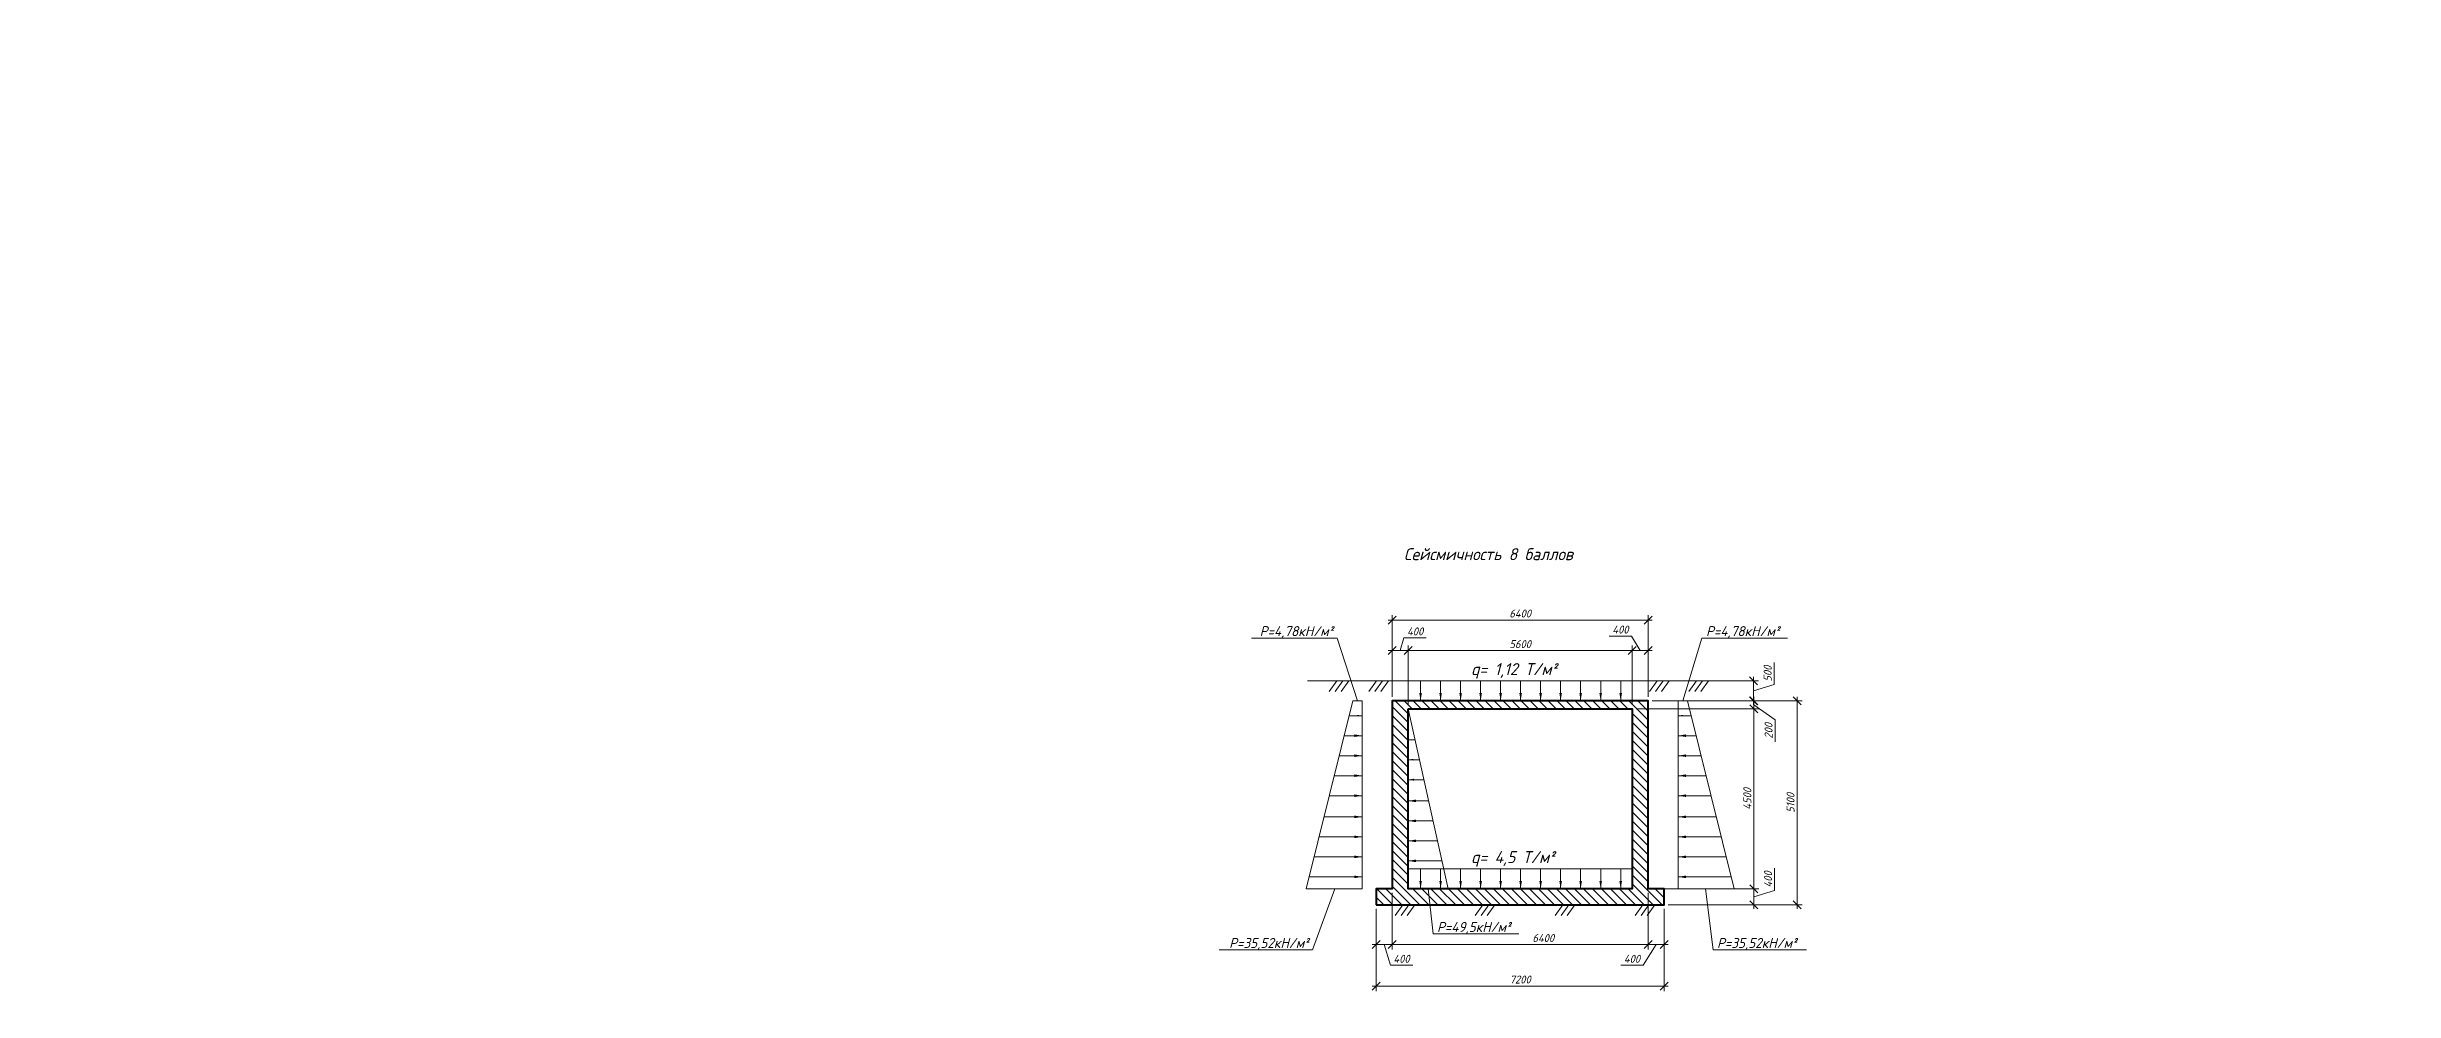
# Model space of a CAD drawing. Header units: millimetres. Extents: x 339888 to 1025294, y -263818 to -40540.
# Drawn here: x 339888 to 398544, y -184846 to -161241 of the extents above; entities that cross this region are included whole.
import ezdxf
from ezdxf import colors
from ezdxf.entities.mleader import LeaderData, LeaderLine
from ezdxf.math import Vec2, Vec3

# ---------------------------------------------------------------- set-up
doc = ezdxf.new("R2010")
doc.units = ezdxf.units.MM
doc.layers.get('0').update_dxf_attribs({"lineweight": 15})
for name, color, linetype, lineweight in [('0 @ 100', 7, 'Continuous', 15), ('Размеры', 250, 'Continuous', 18), ('Размеры @ 1', 250, 'Continuous', 18), ('Размеры @ 10', 250, 'Continuous', 18), ('Размеры @ 100', 250, 'Continuous', 18), ('Размеры @ 20', 250, 'Continuous', 18), ('Размеры @ 200', 250, 'Continuous', 18), ('Размеры @ 50', 250, 'Continuous', 18)]:
    doc.layers.add(name, color=color, linetype=linetype, lineweight=lineweight)
doc.styles.add('ГОСТ 2', font='GOST_Common Italic.ttf', dxfattribs={"height": 2})
doc.styles.add('ГОСТ 2.5', font='GOST_Common Italic.ttf', dxfattribs={"height": 2.5})
doc.styles.add('ГОСТ 3', font='GOST_Common Italic.ttf', dxfattribs={"height": 3})
doc.styles.add('Размерный 2', font='isocpeui.ttf', dxfattribs={"height": 2})
doc.dimstyles.new('ISO-25', dxfattribs={"dimtxt": 2, "dimasz": 1.8, "dimexe": 1, "dimexo": 2, "dimtad": 1, "dimdec": 0, "dimlfac": 100, "dimtxsty": 'Размерный 2', "dimblk": 'OBLIQUE', "dimcen": 2, "dimdle": 1, "dimclrd": 251, "dimclre": 251, "dimadec": 0, "dimazin": 0, "dimtfac": 1, "dimtdec": 0, "dimtmove": 0, "dimatfit": 3, "dimfxl": 1, "dimlwd": 15, "dimlwe": 15, "dimarcsym": 0})
doc.dimstyles.new('ГОСТ_2К', dxfattribs={"dimtxt": 2, "dimasz": 2, "dimexe": 1.25, "dimexo": 1, "dimtad": 1, "dimdec": 0, "dimtxsty": 'ГОСТ 2', "dimblk": 'OBLIQUE', "dimcen": -2.5, "dimdle": 1, "dimclrd": 251, "dimclre": 251, "dimclrt": 256, "dimadec": 1, "dimazin": 0, "dimtfac": 1, "dimtdec": 0, "dimtmove": 0, "dimatfit": 3, "dimfxl": 1, "dimlwd": 15, "dimlwe": 15, "dimarcsym": 1})

# ---------------------------------------------------------------- blocks, each defined once
blk = doc.blocks.new('_DotSmall')
at = {"color": 0, "linetype": 'ByBlock', "const_width": 0.5}
blk.add_lwpolyline([(-0.0625, 0, 1), (0.0625, 0, 1)], format="xyb", close=True, dxfattribs=at)
blk = doc.blocks.new('_Oblique')
at = {"color": 0, "linetype": 'ByBlock', "lineweight": -2}
blk.add_line((-0.5, -0.5), (0.5, 0.5), dxfattribs=at)
blk = doc.blocks.new('*D646')
at = {"color": 251, "lineweight": 15, "transparency": 16777216}
for p, q in [((382544, -182391), (382544, -177691)), ((379605, -177791), (382669, -177791)), ((380005, -182291), (382669, -182291))]:
    blk.add_line(p, q, dxfattribs=at)
at = {"layer": 'Defpoints', "color": 0, "lineweight": 15, "transparency": 16777216}
for p in [(379505, -177791), (382544, -177791), (379905, -182291)]:
    blk.add_point(p, dxfattribs=at)
at = {"color": 251, "lineweight": 15, "transparency": 16777216, "xscale": 200, "yscale": 200, "zscale": 200}
for p, rotation in [((382544, -177791), 90), ((382544, -182291), 270)]:
    blk.add_blockref('_Oblique', p, dxfattribs=dict(at, rotation=rotation))
at = {"lineweight": 15, "transparency": 16777216, "insert": (382382, -180041), "char_height": 200, "attachment_point": 5, "rotation": 90, "style": 'ГОСТ 2'}
blk.add_mtext('4500', dxfattribs=at)
blk = doc.blocks.new('*D647')
at = {"color": 251, "lineweight": 15, "transparency": 16777216}
for p, q in [((380005, -177591), (382669, -177591)), ((382544, -177891), (382544, -177491)), ((382544, -177691), (383076, -178065)), ((379605, -177791), (382669, -177791)), ((383076, -178065), (383076, -178614))]:
    blk.add_line(p, q, dxfattribs=at)
at = {"layer": 'Defpoints', "color": 0, "lineweight": 15, "transparency": 16777216}
for p in [(379905, -177591), (382544, -177591), (379505, -177791)]:
    blk.add_point(p, dxfattribs=at)
at = {"color": 251, "lineweight": 15, "transparency": 16777216, "xscale": 200, "yscale": 200, "zscale": 200}
for p, rotation in [((382544, -177591), 90), ((382544, -177791), 270)]:
    blk.add_blockref('_Oblique', p, dxfattribs=dict(at, rotation=rotation))
at = {"lineweight": 15, "transparency": 16777216, "insert": (382913, -178339), "char_height": 200, "attachment_point": 5, "rotation": 90, "style": 'ГОСТ 2'}
blk.add_mtext('200', dxfattribs=at)
blk = doc.blocks.new('*D648')
at = {"color": 251, "lineweight": 15, "transparency": 16777216}
for p, q in [((379846, -177091), (382659, -177091)), ((382534, -177691), (382534, -176991)), ((383053, -177185), (383053, -176635)), ((380005, -177591), (382659, -177591)), ((382534, -177341), (383053, -177185))]:
    blk.add_line(p, q, dxfattribs=at)
at = {"layer": 'Defpoints', "color": 0, "lineweight": 15, "transparency": 16777216}
for p in [(379746, -177091), (382534, -177091), (379905, -177591)]:
    blk.add_point(p, dxfattribs=at)
at = {"color": 251, "lineweight": 15, "transparency": 16777216, "xscale": 200, "yscale": 200, "zscale": 200}
for p, rotation in [((382534, -177091), 90), ((382534, -177591), 270)]:
    blk.add_blockref('_Oblique', p, dxfattribs=dict(at, rotation=rotation))
at = {"lineweight": 15, "transparency": 16777216, "insert": (382891, -176910), "char_height": 200, "attachment_point": 5, "rotation": 90, "style": 'ГОСТ 2'}
blk.add_mtext('500', dxfattribs=at)
blk = doc.blocks.new('*D649')
at = {"color": 251, "lineweight": 15, "transparency": 16777216}
for p, q in [((383063, -182335), (383063, -181775)), ((380405, -182291), (382669, -182291)), ((382544, -182191), (382544, -182791)), ((382544, -182491), (383063, -182335)), ((380405, -182691), (382669, -182691))]:
    blk.add_line(p, q, dxfattribs=at)
at = {"layer": 'Defpoints', "color": 0, "lineweight": 15, "transparency": 16777216}
for p in [(380305, -182291), (380305, -182691), (382544, -182691)]:
    blk.add_point(p, dxfattribs=at)
at = {"color": 251, "lineweight": 15, "transparency": 16777216, "xscale": 200, "yscale": 200, "zscale": 200}
for p, rotation in [((382544, -182291), 90), ((382544, -182691), 270)]:
    blk.add_blockref('_Oblique', p, dxfattribs=dict(at, rotation=rotation))
at = {"lineweight": 15, "transparency": 16777216, "insert": (382901, -182055), "char_height": 200, "attachment_point": 5, "rotation": 90, "style": 'ГОСТ 2'}
blk.add_mtext('400', dxfattribs=at)
blk = doc.blocks.new('*D650')
at = {"color": 251, "lineweight": 15, "transparency": 16777216}
for p, q in [((373805, -176335), (379605, -176335)), ((373905, -177691), (373905, -176210)), ((379505, -177691), (379505, -176210))]:
    blk.add_line(p, q, dxfattribs=at)
at = {"layer": 'Defpoints', "color": 0, "lineweight": 15, "transparency": 16777216}
for p in [(379505, -176335), (373905, -177791), (379505, -177791)]:
    blk.add_point(p, dxfattribs=at)
at = {"color": 251, "lineweight": 15, "transparency": 16777216, "xscale": 200, "yscale": 200, "zscale": 200, "rotation": 180}
blk.add_blockref('_Oblique', (373905, -176335), dxfattribs=at)
at = {"color": 251, "lineweight": 15, "transparency": 16777216, "xscale": 200, "yscale": 200, "zscale": 200}
blk.add_blockref('_Oblique', (379505, -176335), dxfattribs=at)
at = {"lineweight": 15, "transparency": 16777216, "insert": (376705, -176172), "char_height": 200, "attachment_point": 5, "style": 'ГОСТ 2'}
blk.add_mtext('5600', dxfattribs=at)
blk = doc.blocks.new('*D651')
at = {"color": 251, "lineweight": 15, "transparency": 16777216}
for p, q in [((379491, -175970), (378931, -175970)), ((379405, -176335), (380005, -176335)), ((379705, -176335), (379491, -175970)), ((379505, -177691), (379505, -176210)), ((379905, -177491), (379905, -176210))]:
    blk.add_line(p, q, dxfattribs=at)
at = {"layer": 'Defpoints', "color": 0, "lineweight": 15, "transparency": 16777216}
for p in [(379905, -176335), (379905, -177591), (379505, -177791)]:
    blk.add_point(p, dxfattribs=at)
at = {"color": 251, "lineweight": 15, "transparency": 16777216, "xscale": 200, "yscale": 200, "zscale": 200, "rotation": 180}
blk.add_blockref('_Oblique', (379505, -176335), dxfattribs=at)
at = {"color": 251, "lineweight": 15, "transparency": 16777216, "xscale": 200, "yscale": 200, "zscale": 200}
blk.add_blockref('_Oblique', (379905, -176335), dxfattribs=at)
at = {"lineweight": 15, "transparency": 16777216, "insert": (379211, -175808), "char_height": 200, "attachment_point": 5, "style": 'ГОСТ 2'}
blk.add_mtext('400', dxfattribs=at)
blk = doc.blocks.new('*D652')
at = {"color": 251, "lineweight": 15, "transparency": 16777216}
for p, q in [((374005, -176335), (373405, -176335)), ((373505, -177491), (373505, -176210)), ((373705, -176335), (373801, -176016)), ((373801, -176016), (374360, -176016)), ((373905, -177691), (373905, -176210))]:
    blk.add_line(p, q, dxfattribs=at)
at = {"layer": 'Defpoints', "color": 0, "lineweight": 15, "transparency": 16777216}
for p in [(373505, -176335), (373505, -177591), (373905, -177791)]:
    blk.add_point(p, dxfattribs=at)
at = {"color": 251, "lineweight": 15, "transparency": 16777216, "xscale": 200, "yscale": 200, "zscale": 200, "rotation": 180}
blk.add_blockref('_Oblique', (373505, -176335), dxfattribs=at)
at = {"color": 251, "lineweight": 15, "transparency": 16777216, "xscale": 200, "yscale": 200, "zscale": 200}
blk.add_blockref('_Oblique', (373905, -176335), dxfattribs=at)
at = {"lineweight": 15, "transparency": 16777216, "insert": (374080, -175854), "char_height": 200, "attachment_point": 5, "style": 'ГОСТ 2'}
blk.add_mtext('400', dxfattribs=at)
blk = doc.blocks.new('*D653')
at = {"color": 251, "lineweight": 15, "transparency": 16777216}
for p, q in [((373505, -182391), (373505, -183807)), ((379905, -182391), (379905, -183807)), ((373405, -183682), (380005, -183682))]:
    blk.add_line(p, q, dxfattribs=at)
at = {"layer": 'Defpoints', "color": 0, "lineweight": 15, "transparency": 16777216}
for p in [(373505, -182291), (379905, -182291), (379905, -183682)]:
    blk.add_point(p, dxfattribs=at)
at = {"color": 251, "lineweight": 15, "transparency": 16777216, "xscale": 200, "yscale": 200, "zscale": 200, "rotation": 180}
blk.add_blockref('_Oblique', (373505, -183682), dxfattribs=at)
at = {"color": 251, "lineweight": 15, "transparency": 16777216, "xscale": 200, "yscale": 200, "zscale": 200}
blk.add_blockref('_Oblique', (379905, -183682), dxfattribs=at)
at = {"lineweight": 15, "transparency": 16777216, "insert": (377282, -183520), "char_height": 200, "attachment_point": 5, "style": 'ГОСТ 2'}
blk.add_mtext('6400', dxfattribs=at)
blk = doc.blocks.new('*D654')
at = {"color": 251, "lineweight": 15, "transparency": 16777216}
for p, q in [((379905, -182391), (379905, -183807)), ((380305, -182791), (380305, -183807)), ((380105, -183682), (379779, -184201)), ((379805, -183682), (380405, -183682)), ((379779, -184201), (379219, -184201))]:
    blk.add_line(p, q, dxfattribs=at)
at = {"layer": 'Defpoints', "color": 0, "lineweight": 15, "transparency": 16777216}
for p in [(379905, -182291), (380305, -182691), (380305, -183682)]:
    blk.add_point(p, dxfattribs=at)
at = {"color": 251, "lineweight": 15, "transparency": 16777216, "xscale": 200, "yscale": 200, "zscale": 200, "rotation": 180}
blk.add_blockref('_Oblique', (379905, -183682), dxfattribs=at)
at = {"color": 251, "lineweight": 15, "transparency": 16777216, "xscale": 200, "yscale": 200, "zscale": 200}
blk.add_blockref('_Oblique', (380305, -183682), dxfattribs=at)
at = {"lineweight": 15, "transparency": 16777216, "insert": (379499, -184039), "char_height": 200, "attachment_point": 5, "style": 'ГОСТ 2'}
blk.add_mtext('400', dxfattribs=at)
blk = doc.blocks.new('*D655')
at = {"color": 251, "lineweight": 15, "transparency": 16777216}
for p, q in [((373505, -182391), (373505, -183807)), ((373105, -182791), (373105, -183807)), ((373605, -183682), (373005, -183682)), ((373305, -183682), (373461, -184201)), ((373461, -184201), (374020, -184201))]:
    blk.add_line(p, q, dxfattribs=at)
at = {"layer": 'Defpoints', "color": 0, "lineweight": 15, "transparency": 16777216}
for p in [(373505, -182291), (373105, -182691), (373105, -183682)]:
    blk.add_point(p, dxfattribs=at)
at = {"color": 251, "lineweight": 15, "transparency": 16777216, "xscale": 200, "yscale": 200, "zscale": 200, "rotation": 180}
blk.add_blockref('_Oblique', (373105, -183682), dxfattribs=at)
at = {"color": 251, "lineweight": 15, "transparency": 16777216, "xscale": 200, "yscale": 200, "zscale": 200}
blk.add_blockref('_Oblique', (373505, -183682), dxfattribs=at)
at = {"lineweight": 15, "transparency": 16777216, "insert": (373740, -184039), "char_height": 200, "attachment_point": 5, "style": 'ГОСТ 2'}
blk.add_mtext('400', dxfattribs=at)
blk = doc.blocks.new('*D656')
at = {"color": 251, "lineweight": 15, "transparency": 16777216}
for p, q in [((373105, -182791), (373105, -184846)), ((380305, -182791), (380305, -184846)), ((373005, -184721), (380405, -184721))]:
    blk.add_line(p, q, dxfattribs=at)
at = {"layer": 'Defpoints', "color": 0, "lineweight": 15, "transparency": 16777216}
for p in [(373105, -182691), (380305, -182691), (380305, -184721)]:
    blk.add_point(p, dxfattribs=at)
at = {"color": 251, "lineweight": 15, "transparency": 16777216, "xscale": 200, "yscale": 200, "zscale": 200, "rotation": 180}
blk.add_blockref('_Oblique', (373105, -184721), dxfattribs=at)
at = {"color": 251, "lineweight": 15, "transparency": 16777216, "xscale": 200, "yscale": 200, "zscale": 200}
blk.add_blockref('_Oblique', (380305, -184721), dxfattribs=at)
at = {"lineweight": 15, "transparency": 16777216, "insert": (376705, -184557), "char_height": 200, "attachment_point": 5, "style": 'ГОСТ 2'}
blk.add_mtext('7200', dxfattribs=at)
blk = doc.blocks.new('*D657')
at = {"color": 251, "lineweight": 15, "transparency": 16777216}
for p, q in [((373405, -175570), (380005, -175570)), ((373505, -177491), (373505, -175445)), ((379905, -177491), (379905, -175445))]:
    blk.add_line(p, q, dxfattribs=at)
at = {"layer": 'Defpoints', "color": 0, "lineweight": 15, "transparency": 16777216}
for p in [(379905, -175570), (373505, -177591), (379905, -177591)]:
    blk.add_point(p, dxfattribs=at)
at = {"color": 251, "lineweight": 15, "transparency": 16777216, "xscale": 200, "yscale": 200, "zscale": 200, "rotation": 180}
blk.add_blockref('_Oblique', (373505, -175570), dxfattribs=at)
at = {"color": 251, "lineweight": 15, "transparency": 16777216, "xscale": 200, "yscale": 200, "zscale": 200}
blk.add_blockref('_Oblique', (379905, -175570), dxfattribs=at)
at = {"lineweight": 15, "transparency": 16777216, "insert": (376705, -175407), "char_height": 200, "attachment_point": 5, "style": 'ГОСТ 2'}
blk.add_mtext('6400', dxfattribs=at)
blk = doc.blocks.new('*D658')
at = {"color": 251, "lineweight": 15, "transparency": 16777216}
for p, q in [((380753, -177591), (383750, -177591)), ((383625, -182791), (383625, -177491)), ((380405, -182691), (383750, -182691))]:
    blk.add_line(p, q, dxfattribs=at)
at = {"layer": 'Defpoints', "color": 0, "lineweight": 15, "transparency": 16777216}
for p in [(380653, -177591), (383625, -177591), (380305, -182691)]:
    blk.add_point(p, dxfattribs=at)
at = {"color": 251, "lineweight": 15, "transparency": 16777216, "xscale": 200, "yscale": 200, "zscale": 200}
for p, rotation in [((383625, -177591), 90), ((383625, -182691), 270)]:
    blk.add_blockref('_Oblique', p, dxfattribs=dict(at, rotation=rotation))
at = {"lineweight": 15, "transparency": 16777216, "insert": (383462, -180141), "char_height": 200, "attachment_point": 5, "rotation": 90, "style": 'ГОСТ 2'}
blk.add_mtext('5100', dxfattribs=at)
blk = doc.blocks.new('_None')
blk = doc.blocks.new('*U998')
at = {"layer": 'Размеры @ 1', "lineweight": 15, "true_color": 0x636466}
h = blk.add_hatch(dxfattribs=at)
h.set_pattern_fill('ANSI31', color=251, scale=50, angle=90)
h.paths.add_polyline_path([(373505, -182291), (373105, -182291), (373105, -182691), (380305, -182691), (380305, -182291), (379905, -182291), (379905, -177791), (379905, -177591), (373505, -177591), (373505, -177791)])
h.paths.add_polyline_path([(373905, -177791), (379505, -177791), (379505, -182291), (373905, -182291)], flags=16)
h.paths.add_polyline_path([(375400, -181272), (377790, -181272), (377790, -181812), (375400, -181812)], flags=8)
at = {"layer": 'Размеры @ 10', "lineweight": 15, "true_color": 0x636466}
h = blk.add_hatch(dxfattribs=at)
h.set_pattern_fill('ANSI31', color=251, scale=50, angle=90)
h.paths.add_polyline_path([(373505, -182291), (373105, -182291), (373105, -182691), (380305, -182691), (380305, -182291), (379905, -182291), (379905, -177791), (379905, -177591), (373505, -177591), (373505, -177791)])
h.paths.add_polyline_path([(373905, -177791), (379505, -177791), (379505, -182291), (373905, -182291)], flags=16)
h.paths.add_polyline_path([(375400, -181272), (377790, -181272), (377790, -181812), (375400, -181812)], flags=8)
at = {"layer": 'Размеры @ 100', "lineweight": 15, "true_color": 0x636466}
h = blk.add_hatch(dxfattribs=at)
h.set_pattern_fill('ANSI31', color=251, scale=50, angle=90)
h.paths.add_polyline_path([(373505, -182291), (373105, -182291), (373105, -182691), (380305, -182691), (380305, -182291), (379905, -182291), (379905, -177791), (379905, -177591), (373505, -177591), (373505, -177791)])
h.paths.add_polyline_path([(373905, -177791), (379505, -177791), (379505, -182291), (373905, -182291)], flags=16)
h.paths.add_polyline_path([(375400, -181272), (377790, -181272), (377790, -181812), (375400, -181812)], flags=8)
at = {"layer": 'Размеры @ 20', "lineweight": 15, "true_color": 0x636466}
h = blk.add_hatch(dxfattribs=at)
h.set_pattern_fill('ANSI31', color=251, scale=50, angle=90)
h.paths.add_polyline_path([(373505, -182291), (373105, -182291), (373105, -182691), (380305, -182691), (380305, -182291), (379905, -182291), (379905, -177791), (379905, -177591), (373505, -177591), (373505, -177791)])
h.paths.add_polyline_path([(373905, -177791), (379505, -177791), (379505, -182291), (373905, -182291)], flags=16)
h.paths.add_polyline_path([(375400, -181272), (377790, -181272), (377790, -181812), (375400, -181812)], flags=8)
at = {"layer": 'Размеры @ 200', "lineweight": 15, "true_color": 0x636466}
h = blk.add_hatch(dxfattribs=at)
h.set_pattern_fill('ANSI31', color=251, scale=50, angle=90)
h.paths.add_polyline_path([(373505, -182291), (373105, -182291), (373105, -182691), (380305, -182691), (380305, -182291), (379905, -182291), (379905, -177791), (379905, -177591), (373505, -177591), (373505, -177791)])
h.paths.add_polyline_path([(373905, -177791), (379505, -177791), (379505, -182291), (373905, -182291)], flags=16)
h.paths.add_polyline_path([(375400, -181272), (377790, -181272), (377790, -181812), (375400, -181812)], flags=8)
at = {"layer": 'Размеры @ 50', "lineweight": 15, "true_color": 0x636466}
h = blk.add_hatch(dxfattribs=at)
h.set_pattern_fill('ANSI31', color=251, scale=50, angle=90)
h.paths.add_polyline_path([(373505, -182291), (373105, -182291), (373105, -182691), (380305, -182691), (380305, -182291), (379905, -182291), (379905, -177791), (379905, -177591), (373505, -177591), (373505, -177791)])
h.paths.add_polyline_path([(373905, -177791), (379505, -177791), (379505, -182291), (373905, -182291)], flags=16)
h.paths.add_polyline_path([(375400, -181272), (377790, -181272), (377790, -181812), (375400, -181812)], flags=8)

msp = doc.modelspace()

# ---------------------------------------------------------------- linework, layer by layer
at = {"layer": 'Размеры', "lineweight": 15}
for p, q in [((371387.97324, -177090.81207), (381181.49438, -177090.81207)), ((372125.95306, -177090.81207), (371934.89638, -177352.8698)), ((372275.95306, -177090.81207), (372084.89638, -177352.8698)), ((372425.95306, -177090.81207), (372234.89638, -177352.8698)), ((373110.63435, -177090.81207), (372919.57767, -177352.8698)), ((373260.63435, -177090.81207), (373069.57767, -177352.8698)), ((373410.63435, -177090.81207), (373219.57767, -177352.8698)), ((373904.99705, -177090.81207), (379504.99705, -177090.81207)), ((380125.95306, -177090.81207), (379934.89638, -177352.8698)), ((380275.95306, -177090.81207), (380084.89638, -177352.8698)), ((380425.95306, -177090.81207), (380234.89638, -177352.8698)), ((381110.63435, -177090.81207), (380919.57767, -177352.8698)), ((381260.63435, -177090.81207), (381069.57767, -177352.8698)), ((381410.63435, -177090.81207), (381219.57767, -177352.8698)), ((373904.99705, -181790.81207), (379504.99705, -181790.81207)), ((373772.30044, -182690.81207), (373581.24375, -182952.8698)), ((373922.30044, -182690.81207), (373731.24375, -182952.8698)), ((374072.30044, -182690.81207), (373881.24375, -182952.8698)), ((375772.30044, -182690.81207), (375581.24375, -182952.8698)), ((375922.30044, -182690.81207), (375731.24375, -182952.8698)), ((376072.30044, -182690.81207), (375881.24375, -182952.8698)), ((377772.30044, -182690.81207), (377581.24375, -182952.8698)), ((377922.30044, -182690.81207), (377731.24375, -182952.8698)), ((378072.30044, -182690.81207), (377881.24375, -182952.8698)), ((379772.30044, -182690.81207), (379581.24375, -182952.8698)), ((379922.30044, -182690.81207), (379731.24375, -182952.8698)), ((380072.30044, -182690.81207), (379881.24375, -182952.8698))]:
    msp.add_line(p, q, dxfattribs=at)
for points in [[(372757.24063, -177590.81207), (372757.24063, -182290.81207), (371354.64221, -182290.81207), (372520.87133, -177590.81207), (372757.24063, -177590.81207)], [(380652.75347, -177590.81207), (380652.75347, -182290.81207), (382055.3519, -182290.81207), (380889.12277, -177590.81207), (380652.75347, -177590.81207)], [(373904.99705, -177790.81207), (373904.99705, -182290.81207), (374904.99705, -182290.81207), (373904.99705, -177790.81207)]]:
    msp.add_lwpolyline(points, dxfattribs=at)
at = {"layer": 'Размеры', "lineweight": 40}
for points in [[(373104.99705, -182690.81207), (380304.99705, -182690.81207), (380304.99705, -182290.81207), (379904.99705, -182290.81207), (379904.99705, -177790.81207), (379904.99705, -177590.81207), (373504.99705, -177590.81207), (373504.99705, -177790.81207), (373504.99705, -182290.81207), (373104.99705, -182290.81207), (373104.99705, -182690.81207)], [(373904.99705, -177790.81207), (379504.99705, -177790.81207), (379504.99705, -182290.81207), (373904.99705, -182290.81207), (373904.99705, -177790.81207)]]:
    msp.add_lwpolyline(points, close=True, dxfattribs=at)

# ---------------------------------------------------------------- block references
at = {"layer": 'Размеры', "color": 1, "lineweight": 60}
msp.add_blockref('*U998', (0, 0), dxfattribs=at)

# ---------------------------------------------------------------- texts
at = {"layer": 'Размеры @ 100', "lineweight": 15, "char_height": 300, "attachment_point": 1, "style": 'ГОСТ 3'}
for s, width, insert in [('Сейсмичность 8 баллов', 5064.265323, (373799.37251, -173772.84402)), ('q= 1,12 Т/м²', 2352.7574857, (375475.26906, -176646.71955)), ('q= 4,5 Т/м²', 2507.2749633, (375475.26906, -181346.71955))]:
    msp.add_mtext_dynamic_manual_height_columns(s, width=width, gutter_width=1500, heights=[0], dxfattribs=dict(at, insert=insert))

# ---------------------------------------------------------------- dimensions: what is measured, and where the dimension line sits
at = {"layer": '0 @ 100', "lineweight": 15}
for base, p1, p2, override, picture, middle in [((379904.99705, -175569.74263), (373504.99705, -177590.81207), (379904.99705, -177590.81207), {"dimscale": 100, "dimtix": 0, "dimtofl": 1, "dimtmove": 0, "dimatfit": 3}, '*D657', (376704.99705, -175407.24263)), ((373504.99705, -176334.78712), (373904.99705, -177790.81207), (373504.99705, -177590.81207), {"dimscale": 100, "dimtix": 0, "dimtofl": 1, "dimtmove": 1, "dimatfit": 3}, '*D652', (373863.12205, -175853.53712)), ((379504.99705, -176334.78712), (373904.99705, -177790.81207), (379504.99705, -177790.81207), {"dimscale": 100, "dimtix": 0, "dimtofl": 1, "dimtmove": 0, "dimatfit": 3}, '*D650', (376704.99705, -176172.28712)), ((373104.99705, -183682.47741), (373504.99705, -182290.81207), (373104.99705, -182690.81207), {"dimscale": 100, "dimtix": 0, "dimtofl": 1, "dimtmove": 1, "dimatfit": 3}, '*D655', (373523.12205, -184038.72741)), ((380304.99705, -184720.99292), (373104.99705, -182690.81207), (380304.99705, -182690.81207), {"dimscale": 100, "dimtix": 0, "dimtofl": 1, "dimtmove": 0, "dimatfit": 3}, '*D656', (376704.99705, -184557.20504))]:
    dim = msp.add_linear_dim(base=base, p1=p1, p2=p2, dimstyle='ГОСТ_2К', override=override, dxfattribs=at)
    dim.commit()
    dim.dimension.update_dxf_attribs({"geometry": picture, "text_midpoint": middle})
for base, p1, p2, override, picture, middle in [((379904.99705, -176334.78712), (379504.99705, -177790.81207), (379904.99705, -177590.81207), {"dimscale": 100, "dimtix": 0, "dimtofl": 1, "dimtmove": 1, "dimatfit": 3}, '*D651', (379428.01205, -175970.1245)), ((379904.99705, -183682.47741), (373504.99705, -182290.81207), (379904.99705, -182290.81207), {"dimscale": 100, "dimtix": 0, "dimtofl": 1, "dimtmove": 0, "dimatfit": 3}, '*D653', (377281.64088, -183682.47741)), ((380304.99705, -183682.47741), (379904.99705, -182290.81207), (380304.99705, -182690.81207), {"dimscale": 100, "dimtix": 0, "dimtofl": 1, "dimtmove": 1, "dimatfit": 3}, '*D654', (379716.6638, -184201.22741))]:
    dim = msp.add_linear_dim(base=base, p1=p1, p2=p2, dimstyle='ГОСТ_2К', override=override, dxfattribs=at)
    dim.commit()
    dim.dimension.update_dxf_attribs({"geometry": picture, "text_midpoint": middle, "dimtype": 160})
for base, p1, p2, override, picture, middle in [((382534.36732, -177090.81207), (379904.99705, -177590.81207), (379746.46041, -177090.81207), {"dimscale": 100, "dimtix": 0, "dimtofl": 1, "dimtmove": 1, "dimatfit": 3}, '*D648', (382890.61732, -177122.68707)), ((382544.39887, -177790.81207), (379904.99705, -182290.81207), (379504.99705, -177790.81207), {"dimscale": 100, "dimtix": 0, "dimtofl": 1, "dimtmove": 0, "dimatfit": 3}, '*D646', (382381.89887, -180040.81207)), ((383624.55529, -177590.81207), (380304.99705, -182690.81207), (380652.75347, -177590.81207), {"dimscale": 100, "dimtix": 0, "dimtofl": 1, "dimtmove": 0, "dimatfit": 3}, '*D658', (383462.05529, -180140.81207)), ((382544.39887, -182690.81207), (380304.99705, -182290.81207), (380304.99705, -182690.81207), {"dimscale": 100, "dimtix": 0, "dimtofl": 1, "dimtmove": 1, "dimatfit": 3}, '*D649', (382900.64887, -182272.68707))]:
    dim = msp.add_linear_dim(base=base, p1=p1, p2=p2, angle=90, dimstyle='ГОСТ_2К', override=override, dxfattribs=at)
    dim.commit()
    dim.dimension.update_dxf_attribs({"geometry": picture, "text_midpoint": middle})
dim = msp.add_linear_dim(base=(382544.39887, -177590.81207), p1=(379504.99705, -177790.81207), p2=(379904.99705, -177590.81207), angle=90, dimstyle='ГОСТ_2К', override={"dimscale": 100, "dimtix": 0, "dimtofl": 1, "dimtmove": 1, "dimatfit": 3}, dxfattribs=at)
dim.commit()
dim.dimension.update_dxf_attribs({"geometry": '*D647', "text_midpoint": (383075.98521, -178127.05122), "dimtype": 160})

# ---------------------------------------------------------------- leaders
at = {"ltscale": 0.5}
for points, override in [([(374216.8738, -177590.81207), (374216.8738, -177090.81314)], {"dimasz": 200, "dimgap": 0.625, "dimtad": 0}), ([(374716.8738, -177590.81207), (374716.8738, -177090.81314)], {"dimasz": 200, "dimgap": 0.625, "dimtad": 0}), ([(375216.8738, -177590.81101), (375216.8738, -177090.81207)], {"dimasz": 200, "dimgap": 0.625, "dimtad": 0}), ([(375716.8738, -177590.81207), (375716.8738, -177090.81314)], {"dimasz": 200, "dimgap": 0.625, "dimtad": 0}), ([(376216.8738, -177590.81101), (376216.8738, -177090.81207)], {"dimasz": 200, "dimgap": 0.625, "dimtad": 0}), ([(376716.8738, -177590.81101), (376716.8738, -177090.81207)], {"dimasz": 200, "dimgap": 0.625, "dimtad": 0}), ([(377216.8738, -177590.81101), (377216.8738, -177090.81207)], {"dimasz": 200, "dimgap": 0.625, "dimtad": 0}), ([(377716.8738, -177590.81101), (377716.8738, -177090.81207)], {"dimasz": 200, "dimgap": 0.625, "dimtad": 0}), ([(378216.8738, -177590.81207), (378216.8738, -177090.81314)], {"dimasz": 200, "dimgap": 0.625, "dimtad": 0}), ([(378716.8738, -177590.81207), (378716.8738, -177090.81314)], {"dimasz": 200, "dimgap": 0.625, "dimtad": 0}), ([(379216.8738, -177590.81207), (379216.8738, -177090.81314)], {"dimasz": 200, "dimgap": 0.625, "dimtad": 0}), ([(372757.2417, -177961.33694), (372429.06612, -177961.33694)], {"dimasz": 120, "dimgap": 0.625, "dimtad": 0}), ([(380652.75241, -177961.33694), (380980.92798, -177961.33694)], {"dimasz": 120, "dimgap": 0.625, "dimtad": 0}), ([(380652.75241, -177961.33694), (380980.92798, -177961.33694)], {"dimasz": 120, "dimgap": 0.625, "dimtad": 0}), ([(372757.24063, -178461.33694), (372305.18076, -178461.33694)], {"dimasz": 200, "dimgap": 0.625, "dimtad": 0}), ([(373904.99705, -178561.33694), (374076.2248, -178561.33694)], {"dimasz": 80, "dimgap": 0.625, "dimtad": 0}), ([(380652.75347, -178461.33694), (381104.81335, -178461.33694)], {"dimasz": 200, "dimgap": 0.625, "dimtad": 0}), ([(372757.2417, -179461.33694), (372057.41003, -179461.33694)], {"dimasz": 200, "dimgap": 0.625, "dimtad": 0}), ([(372757.2417, -178961.33694), (372181.29539, -178961.33694)], {"dimasz": 200, "dimgap": 0.625, "dimtad": 0}), ([(373904.99599, -179061.33694), (374187.33591, -179061.33694)], {"dimasz": 130, "dimgap": 0.625, "dimtad": 0}), ([(380652.75241, -178961.33694), (381228.69871, -178961.33694)], {"dimasz": 200, "dimgap": 0.625, "dimtad": 0}), ([(380652.75241, -179461.33694), (381352.58407, -179461.33694)], {"dimasz": 200, "dimgap": 0.625, "dimtad": 0}), ([(372757.24063, -179961.33694), (371933.52467, -179961.33694)], {"dimasz": 200, "dimgap": 0.625, "dimtad": 0}), ([(373904.99599, -180090.81207), (374416.10816, -180090.81207)], {"dimasz": 200, "dimgap": 0.625, "dimtad": 0}), ([(373904.99705, -179561.33694), (374298.44702, -179561.33694)], {"dimasz": 150, "dimgap": 0.625, "dimtad": 0}), ([(380652.75347, -179961.33694), (381476.46944, -179961.33694)], {"dimasz": 200, "dimgap": 0.625, "dimtad": 0}), ([(372757.2417, -180490.81207), (371802.33623, -180490.81207)], {"dimasz": 200, "dimgap": 0.625, "dimtad": 0}), ([(373904.99599, -180590.81207), (374527.21927, -180590.81207)], {"dimasz": 200, "dimgap": 0.625, "dimtad": 0}), ([(380652.75241, -180490.81207), (381607.65787, -180490.81207)], {"dimasz": 200, "dimgap": 0.625, "dimtad": 0}), ([(372757.2417, -180990.81207), (371678.45087, -180990.81207)], {"dimasz": 200, "dimgap": 0.625, "dimtad": 0}), ([(373904.99705, -181090.81207), (374638.33038, -181090.81207)], {"dimasz": 200, "dimgap": 0.625, "dimtad": 0}), ([(380652.75241, -180990.81207), (381731.54324, -180990.81207)], {"dimasz": 200, "dimgap": 0.625, "dimtad": 0}), ([(372757.24063, -181490.81207), (371554.5655, -181490.81207)], {"dimasz": 200, "dimgap": 0.625, "dimtad": 0}), ([(373904.99599, -181590.81207), (374749.4415, -181590.81207)], {"dimasz": 200, "dimgap": 0.625, "dimtad": 0}), ([(374216.8738, -182290.81207), (374216.8738, -181790.81314)], {"dimasz": 200, "dimgap": 0.625, "dimtad": 0}), ([(374716.8738, -182290.81207), (374716.8738, -181790.81314)], {"dimasz": 200, "dimgap": 0.625, "dimtad": 0}), ([(375216.8738, -182290.81101), (375216.8738, -181790.81207)], {"dimasz": 200, "dimgap": 0.625, "dimtad": 0}), ([(375716.8738, -182290.81207), (375716.8738, -181790.81314)], {"dimasz": 200, "dimgap": 0.625, "dimtad": 0}), ([(376216.8738, -182290.81101), (376216.8738, -181790.81207)], {"dimasz": 200, "dimgap": 0.625, "dimtad": 0}), ([(376716.8738, -182290.81101), (376716.8738, -181790.81207)], {"dimasz": 200, "dimgap": 0.625, "dimtad": 0}), ([(377216.8738, -182290.81101), (377216.8738, -181790.81207)], {"dimasz": 200, "dimgap": 0.625, "dimtad": 0}), ([(377716.8738, -182290.81101), (377716.8738, -181790.81207)], {"dimasz": 200, "dimgap": 0.625, "dimtad": 0}), ([(378216.8738, -182290.81207), (378216.8738, -181790.81314)], {"dimasz": 200, "dimgap": 0.625, "dimtad": 0}), ([(378716.8738, -182290.81207), (378716.8738, -181790.81314)], {"dimasz": 200, "dimgap": 0.625, "dimtad": 0}), ([(379216.8738, -182290.81207), (379216.8738, -181790.81314)], {"dimasz": 200, "dimgap": 0.625, "dimtad": 0}), ([(380652.75347, -181490.81207), (381855.4286, -181490.81207)], {"dimasz": 200, "dimgap": 0.625, "dimtad": 0}), ([(372757.24063, -181990.81207), (371429.08236, -181990.81207)], {"dimasz": 200, "dimgap": 0.625, "dimtad": 0}), ([(372757.2417, -181990.81207), (371430.68014, -181990.81207)], {"dimasz": 200, "dimgap": 0.625, "dimtad": 0}), ([(380652.75241, -181990.81207), (381979.31396, -181990.81207)], {"dimasz": 200, "dimgap": 0.625, "dimtad": 0}), ([(380652.75347, -181990.81207), (381980.91174, -181990.81207)], {"dimasz": 200, "dimgap": 0.625, "dimtad": 0})]:
    msp.add_leader(points, dimstyle='ISO-25', override=override, dxfattribs=at)
at = {"layer": '0 @ 100', "lineweight": 15}
ml = msp.add_multileader_mtext('Standard', dxfattribs=at)
ml.set_content('Резервуары чистой воды (см. Том 4.5)', color=256, style='ГОСТ 2.5')
ml.set_leader_properties(color=251, linetype='ByLayer', lineweight=15)
ml.set_arrow_properties(name='DOTSMALL')
ml.build(insert=Vec2(0, 0))
ml.multileader.update_dxf_attribs({"text_left_attachment_type": 6, "text_right_attachment_type": 6, "dogleg_length": 0, "arrow_head_size": 200, "scale": 100})
ctx = ml.context
ctx.base_point, ctx.scale, ctx.char_height, ctx.arrow_head_size, ctx.landing_gap_size, ctx.plane_origin = Vec3(512875.58132, -162840.82339), 100, 270, 200, 100, Vec3(510239.75429, -159141.91337)
ctx.left_attachment, ctx.right_attachment, ctx.text_align_type = 6, 6, 1
notes = []
notes.append((ctx, [(0, (1, 1, 0), (512875.58132, -162840.82339), (1, 0), 0, [(1, [(511343.30465, -161303.4153), (511294.72693, -163855.71609)], 0, [])])]))
ctx.mtext.insert, ctx.mtext.width, ctx.mtext.alignment, ctx.mtext.line_spacing_factor, ctx.mtext.flow_direction = Vec3(514629.74041, -162516.82339), 3494.8381531, 2, 0.8, 5
at = {"layer": 'Размеры @ 100', "lineweight": 15}
ml = msp.add_multileader_mtext('Standard', dxfattribs=at)
ml.set_content('Р=4,78кН/м²', color=256, style='ГОСТ 2.5')
ml.set_leader_properties(color=251, linetype='ByLayer', lineweight=15)
ml.set_arrow_properties(name='NONE')
ml.build(insert=Vec2(0, 0))
ml.multileader.update_dxf_attribs({"text_left_attachment_type": 6, "text_right_attachment_type": 6, "dogleg_length": 0, "arrow_head_size": 0, "scale": 100})
ctx = ml.context
ctx.base_point, ctx.scale, ctx.char_height, ctx.arrow_head_size, ctx.landing_gap_size, ctx.plane_origin = Vec3(369929.26854, -176022.62456), 100, 250, 0, 100, Vec3(372573.50047, -177990.81207)
ctx.left_attachment, ctx.right_attachment, ctx.text_align_type = 6, 6, 2
notes.append((ctx, [(1, (1, 1, 0), (372129.26854, -176022.62456), (-1, 0), 0, [(0, [(372639.05598, -177590.81207)], 0, [])])]))
ctx.mtext.insert, ctx.mtext.alignment, ctx.mtext.flow_direction = Vec3(372029.26854, -175722.62456), 3, 5
ml = msp.add_multileader_mtext('Standard', dxfattribs=at)
ml.set_content('Р=4,78кН/м²', color=256, style='ГОСТ 2.5')
ml.set_leader_properties(color=251, linetype='ByLayer', lineweight=15)
ml.set_arrow_properties(name='NONE')
ml.build(insert=Vec2(0, 0))
ml.multileader.update_dxf_attribs({"text_left_attachment_type": 6, "text_right_attachment_type": 6, "dogleg_length": 0, "arrow_head_size": 0, "scale": 100})
ctx = ml.context
ctx.base_point, ctx.scale, ctx.char_height, ctx.arrow_head_size, ctx.landing_gap_size, ctx.plane_origin = Vec3(381248.87999, -176022.62456), 100, 250, 0, 100, Vec3(380836.49363, -177990.81207)
ctx.left_attachment, ctx.right_attachment = 6, 6
notes.append((ctx, [(0, (1, 1, 0), (381248.87999, -176022.62456), (1, 0), 0, [(0, [(380770.93812, -177590.81207)], 0, [])])]))
ctx.mtext.insert, ctx.mtext.flow_direction = Vec3(381348.87999, -175722.62456), 5
ml = msp.add_multileader_mtext('Standard', dxfattribs=at)
ml.set_content('Р=35,52кН/м²', color=256, style='ГОСТ 2.5')
ml.set_leader_properties(color=251, linetype='ByLayer', lineweight=15)
ml.set_arrow_properties(name='NONE')
ml.build(insert=Vec2(0, 0))
ml.multileader.update_dxf_attribs({"text_left_attachment_type": 6, "text_right_attachment_type": 6, "dogleg_length": 0, "arrow_head_size": 0, "scale": 100})
ctx = ml.context
ctx.base_point, ctx.scale, ctx.char_height, ctx.arrow_head_size, ctx.landing_gap_size, ctx.plane_origin = Vec3(369163.55327, -183818.30463), 100, 250, 0, 100, Vec3(372007.24063, -182690.81207)
ctx.left_attachment, ctx.right_attachment, ctx.text_align_type = 6, 6, 2
notes.append((ctx, [(1, (1, 1, 0), (371519.0457, -183818.30463), (-1, 0), 0, [(0, [(372072.79614, -182290.81207)], 0, [])])]))
ctx.mtext.insert, ctx.mtext.alignment, ctx.mtext.flow_direction = Vec3(371419.0457, -183518.30463), 3, 5
ml = msp.add_multileader_mtext('Standard', dxfattribs=at)
ml.set_content('Р=49,5кН/м²', color=256, style='ГОСТ 2.5')
ml.set_leader_properties(color=251, linetype='ByLayer', lineweight=15)
ml.set_arrow_properties(name='NONE')
ml.build(insert=Vec2(0, 0))
ml.multileader.update_dxf_attribs({"text_left_attachment_type": 6, "text_right_attachment_type": 6, "dogleg_length": 0, "arrow_head_size": 0, "scale": 100})
ctx = ml.context
ctx.base_point, ctx.scale, ctx.char_height, ctx.arrow_head_size, ctx.landing_gap_size, ctx.plane_origin = Vec3(374526.72301, -183418.30463), 100, 250, 0, 100, Vec3(374404.99705, -182290.81207)
ctx.left_attachment, ctx.right_attachment = 6, 6
notes.append((ctx, [(0, (1, 1, 0), (374526.72301, -183418.30463), (1, 0), 0, [(0, [(374404.99705, -182290.81207)], 0, [])])]))
ctx.mtext.insert, ctx.mtext.flow_direction = Vec3(374626.72301, -183118.30463), 5
ml = msp.add_multileader_mtext('Standard', dxfattribs=at)
ml.set_content('Р=35,52кН/м²', color=256, style='ГОСТ 2.5')
ml.set_leader_properties(color=251, linetype='ByLayer', lineweight=15)
ml.set_arrow_properties(name='NONE')
ml.build(insert=Vec2(0, 0))
ml.multileader.update_dxf_attribs({"text_left_attachment_type": 6, "text_right_attachment_type": 6, "dogleg_length": 0, "arrow_head_size": 0, "scale": 100})
ctx = ml.context
ctx.base_point, ctx.scale, ctx.char_height, ctx.arrow_head_size, ctx.landing_gap_size, ctx.plane_origin = Vec3(381524.47943, -183818.30463), 100, 250, 0, 100, Vec3(381402.75347, -182690.81207)
ctx.left_attachment, ctx.right_attachment = 6, 6
notes.append((ctx, [(0, (1, 1, 0), (381524.47943, -183818.30463), (1, 0), 0, [(0, [(381337.19796, -182290.81207)], 0, [])])]))
ctx.mtext.insert, ctx.mtext.flow_direction = Vec3(381624.47943, -183518.30463), 5
for ctx, leaders in notes:
    for number, flags, end, landing, length, lines in leaders:
        leader = LeaderData()
        leader.index, (leader.has_last_leader_line, leader.has_dogleg_vector, leader.attachment_direction) = number, flags
        leader.last_leader_point, leader.dogleg_vector, leader.dogleg_length = Vec3(end), Vec3(landing), length
        for number, points, colour, breaks in lines:
            line = LeaderLine()
            line.index, line.vertices, line.color, line.breaks = number, Vec3.list(points), colors.encode_raw_color(colour), breaks
            leader.lines.append(line)
        ctx.leaders.append(leader)

doc.saveas('drawing.dxf')
